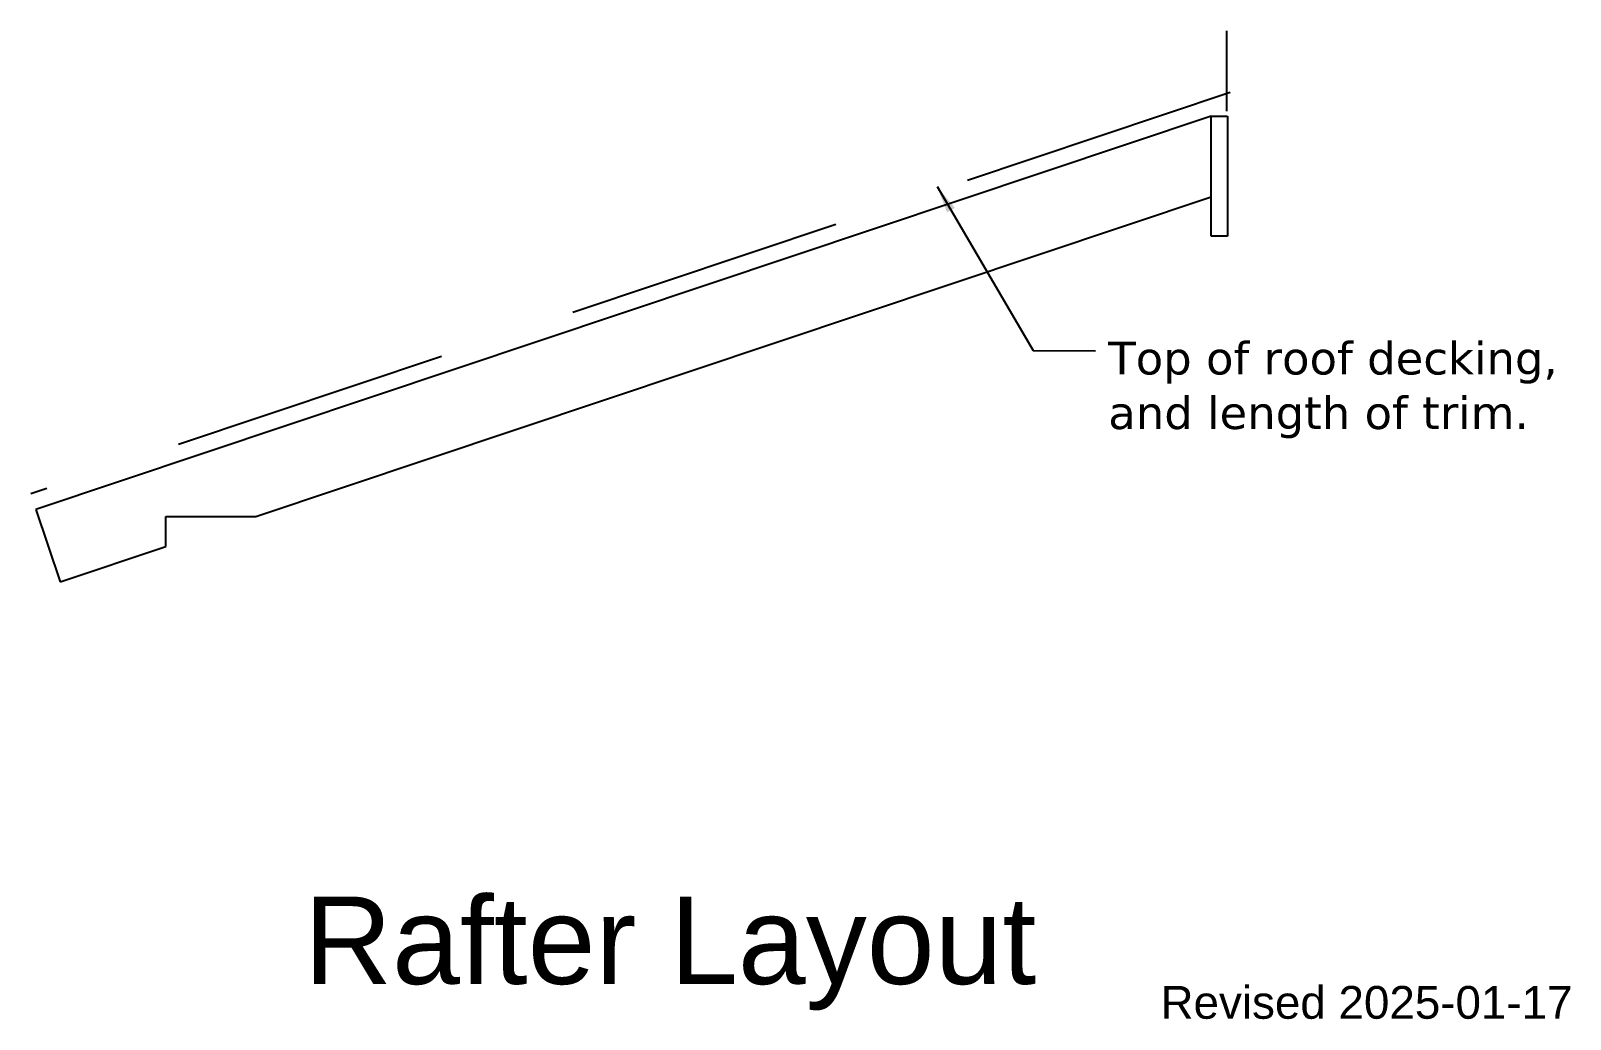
# Model space of a CAD drawing. Header units: inches. Extents: x -1.3 to 69.2, y -20 to 25.2.
import ezdxf

# ---------------------------------------------------------------- set-up
doc = ezdxf.new("R2010")
doc.units = ezdxf.units.IN
doc.header["$MEASUREMENT"] = 0
doc.linetypes.add('CENTER2', pattern=[28.575, 19.05, -3.175, 3.175, -3.175])
doc.linetypes.add('DASHED', pattern=[19.05, 12.7, -6.35])
doc.layers.get('0').update_dxf_attribs({"lineweight": 25, "true_color": 0xffffff})
doc.layers.add('deck_and_beam', color=7, linetype='Continuous', lineweight=25, true_color=0x000000)
doc.layers.add('dimensions', color=7, linetype='Continuous', lineweight=25, true_color=0x000000)
doc.styles.get("Standard").update_dxf_attribs({"font": ''})
doc.styles.add('textstyle0', font='')
doc.styles.add('textstyle1', font='')
doc.styles.add('textstyle2', font='')
doc.styles.get('Standard').set_extended_font_data('txt')
doc.styles.get('textstyle0').set_extended_font_data('DejaVu Sans')
doc.styles.get('textstyle1').set_extended_font_data('Nimbus Sans [UKWN]')
doc.styles.get('textstyle2').set_extended_font_data('Nimbus Sans [UKWN]')
doc.dimstyles.get("Standard").update_dxf_attribs({"dimtxt": 1.25, "dimasz": 1.25, "dimexe": 0.625, "dimexo": 0.3125, "dimgap": 0.3125, "dimtad": 1, "dimtxsty": 'Standard', "dimcen": 2.5, "dimadec": 0, "dimazin": 0, "dimtfac": 1, "dimtmove": 0, "dimatfit": 3, "dimfxl": 1, "dimarcsym": 0})

msp = doc.modelspace()

# ---------------------------------------------------------------- linework, layer by layer
for p, q in [((52.707, 21.326), (-1.111, 3.319)), ((52.707, 17.635), (52.707, 21.326)), ((8.957, 2.997), (52.707, 17.635)), ((-1.111, 3.319), (0, 0)), ((4.831, 2.997), (8.957, 2.997)), ((4.831, 1.616), (4.831, 2.997)), ((0, 0), (4.831, 1.616))]:
    msp.add_line(p, q)
at = {"layer": 'deck_and_beam', "linetype": 'CENTER2'}
msp.add_line((53.437, 21.554), (53.437, 25.239), dxfattribs=at)
at = {"layer": 'deck_and_beam', "linetype": 'DASHED'}
msp.add_line((53.59, 22.41), (-1.349, 4.03), dxfattribs=at)
at = {"layer": 'deck_and_beam'}
for p, q in [((52.707, 21.326), (53.457, 21.326)), ((52.707, 15.826), (52.707, 21.326)), ((53.457, 21.326), (53.457, 15.826)), ((53.457, 15.826), (52.707, 15.826))]:
    msp.add_line(p, q, dxfattribs=at)

# ---------------------------------------------------------------- texts
at = {"insert": (50.393, -18.51), "char_height": 2.5, "attachment_point": 1, "style": 'textstyle2'}
msp.add_mtext('\\H1.5;Revised 2025-01-17', dxfattribs=at)
at = {"layer": 'deck_and_beam', "insert": (48, 11), "char_height": 2.5, "attachment_point": 1, "style": 'textstyle0'}
msp.add_mtext('\\H1.5;Top of roof decking,\\Pand length of trim.', dxfattribs=at)
at = {"layer": 'dimensions', "insert": (11.164, -14.419), "char_height": 2.5, "attachment_point": 1, "style": 'textstyle1'}
msp.add_mtext('\\H4;Rafter Layout', dxfattribs=at)

# ---------------------------------------------------------------- leaders
at = {"layer": 'deck_and_beam'}
msp.add_leader([(40.163, 18.102), (44.566, 10.592), (47.409, 10.58)], dimstyle='Standard', override={"dimscale": 1}, dxfattribs=at)

doc.saveas('drawing.dxf')
